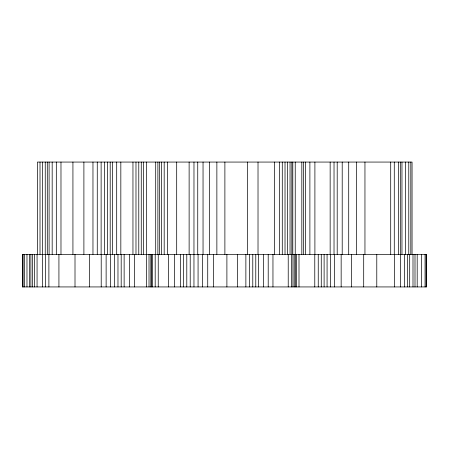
<?xml version="1.0" encoding="UTF-8"?>
<svg xmlns="http://www.w3.org/2000/svg" width="449" height="449" viewBox="0 0 449 449"><rect width="100%" height="100%" fill="white"/><g stroke="black" fill="none" stroke-linecap="round" stroke-linejoin="round"><path stroke-width="0.67" d="M426.107 254.37L426.107 286.933M425.057 254.37L425.057 286.933M421.589 254.37L421.589 286.933M417.194 254.37L417.194 286.933M414.999 254.37L414.999 286.933M412.996 254.37L412.996 286.933M412.059 254.37L412.059 162.067L37.407 162.067L37.407 254.37M410.818 162.067L410.818 254.37M409.684 254.37L409.684 286.933M408.775 162.067L408.775 254.37M407.54 254.37L407.54 286.933M405.526 162.067L405.526 254.37M404.56 254.37L404.56 286.933M401.967 162.067L401.967 254.37M400.379 254.37L400.379 286.933M400.317 162.067L400.317 254.37M398.549 162.067L398.549 254.37M394.604 254.37L394.604 286.933M394.278 162.067L394.278 254.37M390.709 162.067L390.709 254.37M376.784 254.37L376.784 286.933M364.953 162.067L364.953 254.37M363.701 254.37L363.701 286.933M356.517 162.067L356.517 254.37M351.359 254.37L351.359 286.933M348.71 162.067L348.71 254.37M342.205 162.067L342.205 254.37M341.156 254.37L341.156 286.933M337.199 162.067L337.199 254.37M334.471 254.37L334.471 286.933M334.028 162.067L334.028 254.37M330.43 254.37L330.43 286.933M330.15 162.067L330.15 254.37M327.074 254.37L327.074 286.933M324.111 254.37L324.111 286.933M321.265 254.37L321.265 286.933M318.251 254.37L318.251 286.933M314.901 162.067L314.901 254.37M314.777 254.37L314.777 286.933M309.889 162.067L309.889 254.37M305.41 162.067L305.41 254.37M303.541 162.067L303.541 254.37M301.823 162.067L301.823 254.37M299 254.37L299 286.933M296.593 254.37L296.593 286.933M295.431 254.37L295.431 286.933M295.234 162.067L295.234 254.37M294.23 254.37L294.23 286.933M292.95 254.37L292.95 286.933M292.804 162.067L292.804 254.37M291.839 162.067L291.839 254.37M291.553 254.37L291.553 286.933M290.037 162.067L290.037 254.37M288.224 254.37L288.224 286.933M287.663 162.067L287.663 254.37M285.02 162.067L285.02 254.37M282.286 162.067L282.286 254.37M279.604 162.067L279.604 254.37M274.457 162.067L274.457 254.37M272.958 254.37L272.958 286.933M268.21 254.37L268.21 286.933M263.535 254.37L263.535 286.933M258.54 254.37L258.54 286.933M258.018 162.067L258.018 254.37M255.778 254.37L255.778 286.933M252.781 254.37L252.781 286.933M249.498 254.37L249.498 286.933M247.354 162.067L247.354 254.37M245.872 254.37L245.872 286.933M237.381 254.37L237.381 286.933M226.897 254.37L226.897 286.933M224.887 162.067L224.887 254.37M216.867 162.067L216.867 254.37M213.421 254.37L213.421 286.933M209.408 162.067L209.408 254.37M207.73 254.37L207.73 286.933M203.043 162.067L203.043 254.37M202.634 254.37L202.634 286.933M198.071 254.37L198.071 286.933M197.745 162.067L197.745 254.37M193.979 162.067L193.957 286.933M190.219 254.37L190.219 286.933M189.124 162.067L189.124 254.37M186.79 254.37L186.79 286.933M183.59 254.37L183.59 286.933M180.543 254.37L180.543 286.933M176.693 162.067L176.693 254.37M174.627 254.37L174.627 286.933M168.448 254.37L168.448 286.933M167.404 162.067L167.404 254.37M164.188 162.067L164.188 254.37M161.573 162.067L161.573 254.37M159.518 162.067L159.518 254.37M158.244 254.37L158.244 286.933M157.885 162.067L157.885 254.37M155.702 162.067L155.702 254.37M155.191 254.37L155.191 286.933M152.604 254.37L152.604 286.933M151.588 254.37L151.588 286.933M150.825 254.37L150.825 286.933M149.017 254.37L149.017 286.933M146.627 162.067L146.627 254.37M146.368 254.37L146.368 286.933M143.528 162.067L143.528 254.37M141.261 162.067L141.261 254.37M138.78 162.067L138.78 254.37M135.985 162.067L135.985 254.37M134.593 254.37L134.593 286.933M132.955 162.067L132.955 254.37M129.492 254.37L129.492 286.933M124.132 254.37L124.132 286.933M121.185 254.37L121.185 286.933M120.832 162.067L120.832 254.37M117.975 254.37L117.975 286.933M116.695 162.067L116.695 254.37M114.444 254.37L114.444 286.933M112.547 162.067L112.547 254.37M110.516 254.37L110.516 286.933M110.196 162.067L110.196 254.37M107.586 162.067L107.586 254.37M106.127 254.37L106.127 286.933M104.583 162.067L104.583 254.37M101.21 254.37L101.21 286.933M101.126 162.067L101.126 254.37M97.265 162.067L97.265 254.37M92.965 162.067L92.965 254.37M89.553 254.37L89.553 286.933M83.896 162.067L83.896 254.37M75.005 254.37L75.005 286.933M72.929 162.067L72.929 254.37M60.98 162.067L60.98 254.37M58.926 254.37L58.926 286.933M56.316 162.067L56.316 254.37M52.174 162.067L52.174 254.37M49.104 162.067L49.104 254.37M48.89 254.37L48.89 286.933M47.297 162.067L47.297 254.37M45.366 254.37L45.366 286.933M45.248 162.067L45.248 254.37M42.582 162.067L42.582 254.37M42.431 254.37L42.431 286.933M40.012 162.067L40.012 254.37M37.065 254.37L37.065 286.933M34.624 254.37L34.624 286.933M32.592 254.37L32.592 286.933M30.897 254.37L30.897 286.933M29.449 254.37L29.449 286.933M26.974 254.37L26.974 286.933M24.499 254.37L24.499 286.933M23.112 254.37L23.112 286.933M22.545 254.37L22.545 286.933M426.55 254.37L22.45 254.37L22.45 286.933L426.55 286.933L426.55 254.37"/></g></svg>
